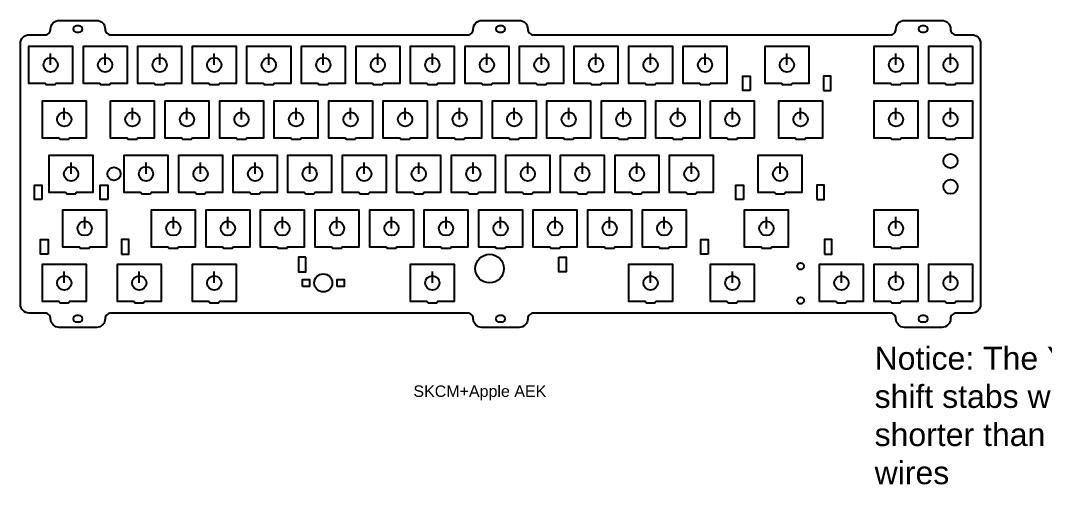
# Model space of a CAD drawing. Header units: millimetres. Extents: x 106 to 821, y 205 to 497.
# Drawn here: x 105.6 to 463.3, y 334.5 to 496.7 of the extents above; entities that cross this region are included whole.
import ezdxf

# ---------------------------------------------------------------- set-up
doc = ezdxf.new("R2010")
doc.units = ezdxf.units.MM
doc.layers.add('Cmts', color=3, linetype='Continuous')
doc.styles.get("Standard").update_dxf_attribs({"font": 'arial.ttf'})

msp = doc.modelspace()

# ---------------------------------------------------------------- linework, layer by layer
for p, q in [((116.09, 481.18), (116.09, 485.18)), ((135.14, 481.18), (135.14, 485.18)), ((154.19, 481.18), (154.19, 485.18)), ((173.24, 481.18), (173.24, 485.18)), ((192.29, 481.18), (192.29, 485.18)), ((211.34, 481.18), (211.34, 485.18)), ((230.39, 481.18), (230.39, 485.18)), ((249.44, 481.18), (249.44, 485.18)), ((268.49, 481.18), (268.49, 485.18)), ((287.54, 481.18), (287.54, 485.18)), ((306.59, 481.18), (306.59, 485.18)), ((325.64, 481.18), (325.64, 485.18)), ((344.69, 481.18), (344.69, 485.18)), ((411.37, 481.18), (411.37, 485.18)), ((430.42, 481.18), (430.42, 485.18)), ((120.86, 462.13), (120.86, 466.13)), ((144.67, 462.13), (144.67, 466.13)), ((163.72, 462.13), (163.72, 466.13)), ((182.77, 462.13), (182.77, 466.13)), ((201.82, 462.13), (201.82, 466.13)), ((220.87, 462.13), (220.87, 466.13)), ((239.92, 462.13), (239.92, 466.13)), ((258.97, 462.13), (258.97, 466.13)), ((278.02, 462.13), (278.02, 466.13)), ((297.07, 462.13), (297.07, 466.13)), ((316.12, 462.13), (316.12, 466.13)), ((335.17, 462.13), (335.17, 466.13)), ((354.22, 462.13), (354.22, 466.13)), ((411.37, 462.13), (411.37, 466.13)), ((430.42, 462.13), (430.42, 466.13)), ((149.43, 443.08), (149.43, 447.08)), ((168.48, 443.08), (168.48, 447.08)), ((187.53, 443.08), (187.53, 447.08)), ((206.58, 443.08), (206.58, 447.08)), ((225.63, 443.08), (225.63, 447.08)), ((244.68, 443.08), (244.68, 447.08)), ((263.73, 443.08), (263.73, 447.08)), ((282.78, 443.08), (282.78, 447.08)), ((301.83, 443.08), (301.83, 447.08)), ((320.88, 443.08), (320.88, 447.08)), ((339.93, 443.08), (339.93, 447.08)), ((370.89, 443.08), (370.89, 447.08)), ((158.96, 424.03), (158.96, 428.03)), ((178.01, 424.03), (178.01, 428.03)), ((197.06, 424.03), (197.06, 428.03)), ((216.11, 424.03), (216.11, 428.03)), ((235.16, 424.03), (235.16, 428.03)), ((254.21, 424.03), (254.21, 428.03)), ((273.26, 424.03), (273.26, 428.03)), ((292.31, 424.03), (292.31, 428.03)), ((311.36, 424.03), (311.36, 428.03)), ((330.41, 424.03), (330.41, 428.03)), ((411.37, 424.03), (411.37, 428.03)), ((392.32, 404.98), (392.32, 408.98)), ((411.37, 404.98), (411.37, 408.98)), ((430.42, 404.98), (430.42, 408.98))]:
    msp.add_line(p, q)
at = {"color": 3}
for p, q in [((373.27, 481.18), (373.27, 485.18)), ((378.03, 462.13), (378.03, 466.13)), ((123.24, 443.08), (123.24, 447.08)), ((370.89, 443.08), (370.89, 447.08)), ((128, 424.03), (128, 428.03)), ((366.12, 424.03), (366.12, 428.03)), ((120.86, 404.98), (120.86, 408.98)), ((147.05, 404.98), (147.05, 408.98)), ((173.24, 404.98), (173.24, 408.98)), ((249.44, 404.98), (249.44, 408.98)), ((325.64, 404.98), (325.64, 408.98)), ((354.22, 404.98), (354.22, 408.98))]:
    msp.add_line(p, q, dxfattribs=at)
for points in [[(108.57, 491.7), (114.09, 491.7, 0.414214), (116.09, 493.7), (116.09, 493.7, -0.414214), (119.09, 496.7), (132.14, 496.7, -0.414214), (135.14, 493.7), (135.14, 493.7, 0.414214), (137.14, 491.7), (261.73, 491.7, 0.414214), (263.73, 493.7), (263.73, 493.7, -0.414214), (266.73, 496.7), (279.78, 496.7, -0.414214), (282.78, 493.7), (282.78, 493.7, 0.414214), (284.78, 491.7), (409.37, 491.7, 0.414214), (411.37, 493.7), (411.37, 493.7, -0.414214), (414.37, 496.7), (427.42, 496.7, -0.414214), (430.42, 493.7), (430.42, 493.7, 0.414214), (432.42, 491.7), (437.94, 491.7, -0.414214), (440.94, 488.7), (440.94, 397.45, -0.414214), (437.94, 394.45), (432.42, 394.45, 0.414214), (430.42, 392.45), (430.42, 392.45, -0.414214), (427.42, 389.45), (414.37, 389.45, -0.414214), (411.37, 392.45, 0.414214), (409.37, 394.45), (284.78, 394.45, 0.414214), (282.78, 392.45), (282.78, 392.45, -0.414214), (279.78, 389.45), (266.73, 389.45, -0.414214), (263.73, 392.45), (263.73, 392.45, 0.414214), (261.73, 394.45), (137.14, 394.45, 0.414214), (135.14, 392.45), (135.14, 392.45, -0.414214), (132.14, 389.45), (119.09, 389.45, -0.414214), (116.09, 392.45), (116.09, 392.45, 0.414214), (114.09, 394.45), (108.57, 394.45, -0.414214), (105.57, 397.45), (105.57, 488.7, -0.414214)], [(126.12, 492.6, 1), (126.12, 494.8), (125.12, 494.8, 1), (125.12, 492.6)], [(273.76, 492.6, 1), (273.76, 494.8), (272.76, 494.8, 1), (272.76, 492.6)], [(421.39, 492.6, 1), (421.39, 494.8), (420.39, 494.8, 1), (420.39, 492.6)], [(123.86, 487.57), (123.86, 487.57), (108.36, 487.57), (108.36, 487.57), (108.36, 474.77), (108.36, 474.77), (114.11, 474.77, -0.414214), (114.36, 474.52), (114.36, 474.52, 0.414214), (114.61, 474.27), (117.61, 474.27, 0.414214), (117.86, 474.52), (117.86, 474.52, -0.414214), (118.11, 474.77), (123.86, 474.77), (123.86, 474.77)], [(142.91, 487.57), (142.91, 487.57), (127.41, 487.57), (127.41, 487.57), (127.41, 474.77), (127.41, 474.77), (133.16, 474.77, -0.414214), (133.41, 474.52), (133.41, 474.52, 0.414214), (133.66, 474.27), (136.66, 474.27, 0.414214), (136.91, 474.52), (136.91, 474.52, -0.414214), (137.16, 474.77), (142.91, 474.77), (142.91, 474.77)], [(161.96, 487.57), (161.96, 487.57), (146.46, 487.57), (146.46, 487.57), (146.46, 474.77), (146.46, 474.77), (152.21, 474.77, -0.414214), (152.46, 474.52), (152.46, 474.52, 0.414214), (152.71, 474.27), (155.71, 474.27, 0.414214), (155.96, 474.52), (155.96, 474.52, -0.414214), (156.21, 474.77), (161.96, 474.77), (161.96, 474.77)], [(181.01, 487.57), (181.01, 487.57), (165.51, 487.57), (165.51, 487.57), (165.51, 474.77), (165.51, 474.77), (171.26, 474.77, -0.414214), (171.51, 474.52), (171.51, 474.52, 0.414214), (171.76, 474.27), (174.76, 474.27, 0.414214), (175.01, 474.52), (175.01, 474.52, -0.414214), (175.26, 474.77), (181.01, 474.77), (181.01, 474.77)], [(200.06, 487.57), (200.06, 487.57), (184.56, 487.57), (184.56, 487.57), (184.56, 474.77), (184.56, 474.77), (190.31, 474.77, -0.414214), (190.56, 474.52), (190.56, 474.52, 0.414214), (190.81, 474.27), (193.81, 474.27, 0.414214), (194.06, 474.52), (194.06, 474.52, -0.414214), (194.31, 474.77), (200.06, 474.77), (200.06, 474.77)], [(219.11, 487.57), (219.11, 487.57), (203.61, 487.57), (203.61, 487.57), (203.61, 474.77), (203.61, 474.77), (209.36, 474.77, -0.414214), (209.61, 474.52), (209.61, 474.52, 0.414214), (209.86, 474.27), (212.86, 474.27, 0.414214), (213.11, 474.52), (213.11, 474.52, -0.414214), (213.36, 474.77), (219.11, 474.77), (219.11, 474.77)], [(238.16, 487.57), (238.16, 487.57), (222.66, 487.57), (222.66, 487.57), (222.66, 474.77), (222.66, 474.77), (228.41, 474.77, -0.414214), (228.66, 474.52), (228.66, 474.52, 0.414214), (228.91, 474.27), (231.91, 474.27, 0.414214), (232.16, 474.52), (232.16, 474.52, -0.414214), (232.41, 474.77), (238.16, 474.77), (238.16, 474.77)], [(257.21, 487.57), (257.21, 487.57), (241.71, 487.57), (241.71, 487.57), (241.71, 474.77), (241.71, 474.77), (247.46, 474.77, -0.414214), (247.71, 474.52), (247.71, 474.52, 0.414214), (247.96, 474.27), (250.96, 474.27, 0.414214), (251.21, 474.52), (251.21, 474.52, -0.414214), (251.46, 474.77), (257.21, 474.77), (257.21, 474.77)], [(276.26, 487.57), (276.26, 487.57), (260.76, 487.57), (260.76, 487.57), (260.76, 474.77), (260.76, 474.77), (266.51, 474.77, -0.414214), (266.76, 474.52), (266.76, 474.52, 0.414214), (267.01, 474.27), (270.01, 474.27, 0.414214), (270.26, 474.52), (270.26, 474.52, -0.414214), (270.51, 474.77), (276.26, 474.77), (276.26, 474.77)], [(295.31, 487.57), (295.31, 487.57), (279.81, 487.57), (279.81, 487.57), (279.81, 474.77), (279.81, 474.77), (285.56, 474.77, -0.414214), (285.81, 474.52), (285.81, 474.52, 0.414214), (286.06, 474.27), (289.06, 474.27, 0.414214), (289.31, 474.52), (289.31, 474.52, -0.414214), (289.56, 474.77), (295.31, 474.77), (295.31, 474.77)], [(314.36, 487.57), (314.36, 487.57), (298.86, 487.57), (298.86, 487.57), (298.86, 474.77), (298.86, 474.77), (304.61, 474.77, -0.414214), (304.86, 474.52), (304.86, 474.52, 0.414214), (305.11, 474.27), (308.11, 474.27, 0.414214), (308.36, 474.52), (308.36, 474.52, -0.414214), (308.61, 474.77), (314.36, 474.77), (314.36, 474.77)], [(333.41, 487.57), (333.41, 487.57), (317.91, 487.57), (317.91, 487.57), (317.91, 474.77), (317.91, 474.77), (323.66, 474.77, -0.414214), (323.91, 474.52), (323.91, 474.52, 0.414214), (324.16, 474.27), (327.16, 474.27, 0.414214), (327.41, 474.52), (327.41, 474.52, -0.414214), (327.66, 474.77), (333.41, 474.77), (333.41, 474.77)], [(352.46, 487.57), (352.46, 487.57), (336.96, 487.57), (336.96, 487.57), (336.96, 474.77), (336.96, 474.77), (342.71, 474.77, -0.414214), (342.96, 474.52), (342.96, 474.52, 0.414214), (343.21, 474.27), (346.21, 474.27, 0.414214), (346.46, 474.52), (346.46, 474.52, -0.414214), (346.71, 474.77), (352.46, 474.77), (352.46, 474.77)], [(381.03, 487.57), (381.03, 487.57), (365.53, 487.57), (365.53, 487.57), (365.53, 474.77), (365.53, 474.77), (371.28, 474.77, -0.414214), (371.53, 474.52), (371.53, 474.52, 0.414214), (371.78, 474.27), (374.78, 474.27, 0.414214), (375.03, 474.52), (375.03, 474.52, -0.414214), (375.28, 474.77), (381.03, 474.77), (381.03, 474.77)], [(419.13, 487.57), (419.13, 487.57), (403.63, 487.57), (403.63, 487.57), (403.63, 474.77), (403.63, 474.77), (409.38, 474.77, -0.414214), (409.63, 474.52), (409.63, 474.52, 0.414214), (409.88, 474.27), (412.88, 474.27, 0.414214), (413.13, 474.52), (413.13, 474.52, -0.414214), (413.38, 474.77), (419.13, 474.77), (419.13, 474.77)], [(438.18, 487.57), (438.18, 487.57), (422.68, 487.57), (422.68, 487.57), (422.68, 474.77), (422.68, 474.77), (428.43, 474.77, -0.414214), (428.68, 474.52), (428.68, 474.52, 0.414214), (428.93, 474.27), (431.93, 474.27, 0.414214), (432.18, 474.52), (432.18, 474.52, -0.414214), (432.43, 474.77), (438.18, 474.77), (438.18, 474.77)], [(128.62, 468.52), (128.62, 468.52), (113.12, 468.52), (113.12, 468.52), (113.12, 455.72), (113.12, 455.72), (118.87, 455.72, -0.414214), (119.12, 455.47), (119.12, 455.47, 0.414214), (119.37, 455.22), (122.37, 455.22, 0.414214), (122.62, 455.47), (122.62, 455.47, -0.414214), (122.87, 455.72), (128.62, 455.72), (128.62, 455.72)], [(152.43, 468.52), (152.43, 468.52), (136.93, 468.52), (136.93, 468.52), (136.93, 455.72), (136.93, 455.72), (142.68, 455.72, -0.414214), (142.93, 455.47), (142.93, 455.47, 0.414214), (143.18, 455.22), (146.18, 455.22, 0.414214), (146.43, 455.47), (146.43, 455.47, -0.414214), (146.68, 455.72), (152.43, 455.72), (152.43, 455.72)], [(171.48, 468.52), (171.48, 468.52), (155.98, 468.52), (155.98, 468.52), (155.98, 455.72), (155.98, 455.72), (161.73, 455.72, -0.414214), (161.98, 455.47), (161.98, 455.47, 0.414214), (162.23, 455.22), (165.23, 455.22, 0.414214), (165.48, 455.47), (165.48, 455.47, -0.414214), (165.73, 455.72), (171.48, 455.72), (171.48, 455.72)], [(190.53, 468.52), (190.53, 468.52), (175.03, 468.52), (175.03, 468.52), (175.03, 455.72), (175.03, 455.72), (180.78, 455.72, -0.414214), (181.03, 455.47), (181.03, 455.47, 0.414214), (181.28, 455.22), (184.28, 455.22, 0.414214), (184.53, 455.47), (184.53, 455.47, -0.414214), (184.78, 455.72), (190.53, 455.72), (190.53, 455.72)], [(209.58, 468.52), (209.58, 468.52), (194.08, 468.52), (194.08, 468.52), (194.08, 455.72), (194.08, 455.72), (199.83, 455.72, -0.414214), (200.08, 455.47), (200.08, 455.47, 0.414214), (200.33, 455.22), (203.33, 455.22, 0.414214), (203.58, 455.47), (203.58, 455.47, -0.414214), (203.83, 455.72), (209.58, 455.72), (209.58, 455.72)], [(228.63, 468.52), (228.63, 468.52), (213.13, 468.52), (213.13, 468.52), (213.13, 455.72), (213.13, 455.72), (218.88, 455.72, -0.414214), (219.13, 455.47), (219.13, 455.47, 0.414214), (219.38, 455.22), (222.38, 455.22, 0.414214), (222.63, 455.47), (222.63, 455.47, -0.414214), (222.88, 455.72), (228.63, 455.72), (228.63, 455.72)], [(247.68, 468.52), (247.68, 468.52), (232.18, 468.52), (232.18, 468.52), (232.18, 455.72), (232.18, 455.72), (237.93, 455.72, -0.414214), (238.18, 455.47), (238.18, 455.47, 0.414214), (238.43, 455.22), (241.43, 455.22, 0.414214), (241.68, 455.47), (241.68, 455.47, -0.414214), (241.93, 455.72), (247.68, 455.72), (247.68, 455.72)], [(266.73, 468.52), (266.73, 468.52), (251.23, 468.52), (251.23, 468.52), (251.23, 455.72), (251.23, 455.72), (256.98, 455.72, -0.414214), (257.23, 455.47), (257.23, 455.47, 0.414214), (257.48, 455.22), (260.48, 455.22, 0.414214), (260.73, 455.47), (260.73, 455.47, -0.414214), (260.98, 455.72), (266.73, 455.72), (266.73, 455.72)], [(285.78, 468.52), (285.78, 468.52), (270.28, 468.52), (270.28, 468.52), (270.28, 455.72), (270.28, 455.72), (276.03, 455.72, -0.414214), (276.28, 455.47), (276.28, 455.47, 0.414214), (276.53, 455.22), (279.53, 455.22, 0.414214), (279.78, 455.47), (279.78, 455.47, -0.414214), (280.03, 455.72), (285.78, 455.72), (285.78, 455.72)], [(304.83, 468.52), (304.83, 468.52), (289.33, 468.52), (289.33, 468.52), (289.33, 455.72), (289.33, 455.72), (295.08, 455.72, -0.414214), (295.33, 455.47), (295.33, 455.47, 0.414214), (295.58, 455.22), (298.58, 455.22, 0.414214), (298.83, 455.47), (298.83, 455.47, -0.414214), (299.08, 455.72), (304.83, 455.72), (304.83, 455.72)], [(323.88, 468.52), (323.88, 468.52), (308.38, 468.52), (308.38, 468.52), (308.38, 455.72), (308.38, 455.72), (314.13, 455.72, -0.414214), (314.38, 455.47), (314.38, 455.47, 0.414214), (314.63, 455.22), (317.63, 455.22, 0.414214), (317.88, 455.47), (317.88, 455.47, -0.414214), (318.13, 455.72), (323.88, 455.72), (323.88, 455.72)], [(342.93, 468.52), (342.93, 468.52), (327.43, 468.52), (327.43, 468.52), (327.43, 455.72), (327.43, 455.72), (333.18, 455.72, -0.414214), (333.43, 455.47), (333.43, 455.47, 0.414214), (333.68, 455.22), (336.68, 455.22, 0.414214), (336.93, 455.47), (336.93, 455.47, -0.414214), (337.18, 455.72), (342.93, 455.72), (342.93, 455.72)], [(361.98, 468.52), (361.98, 468.52), (346.48, 468.52), (346.48, 468.52), (346.48, 455.72), (346.48, 455.72), (352.23, 455.72, -0.414214), (352.48, 455.47), (352.48, 455.47, 0.414214), (352.73, 455.22), (355.73, 455.22, 0.414214), (355.98, 455.47), (355.98, 455.47, -0.414214), (356.23, 455.72), (361.98, 455.72), (361.98, 455.72)], [(361.98, 468.52), (361.98, 468.52), (346.48, 468.52), (346.48, 468.52), (346.48, 455.72), (346.48, 455.72), (352.23, 455.72, -0.414214), (352.48, 455.47), (352.48, 455.47, 0.414214), (352.73, 455.22), (355.73, 455.22, 0.414214), (355.98, 455.47), (355.98, 455.47, -0.414214), (356.23, 455.72), (361.98, 455.72), (361.98, 455.72)], [(385.79, 468.52), (385.79, 468.52), (370.29, 468.52), (370.29, 468.52), (370.29, 455.72), (370.29, 455.72), (376.04, 455.72, -0.414214), (376.29, 455.47), (376.29, 455.47, 0.414214), (376.54, 455.22), (379.54, 455.22, 0.414214), (379.79, 455.47), (379.79, 455.47, -0.414214), (380.04, 455.72), (385.79, 455.72), (385.79, 455.72)], [(419.13, 468.52), (419.13, 468.52), (403.63, 468.52), (403.63, 468.52), (403.63, 455.72), (403.63, 455.72), (409.38, 455.72, -0.414214), (409.63, 455.47), (409.63, 455.47, 0.414214), (409.88, 455.22), (412.88, 455.22, 0.414214), (413.13, 455.47), (413.13, 455.47, -0.414214), (413.38, 455.72), (419.13, 455.72), (419.13, 455.72)], [(438.18, 468.52), (438.18, 468.52), (422.68, 468.52), (422.68, 468.52), (422.68, 455.72), (422.68, 455.72), (428.43, 455.72, -0.414214), (428.68, 455.47), (428.68, 455.47, 0.414214), (428.93, 455.22), (431.93, 455.22, 0.414214), (432.18, 455.47), (432.18, 455.47, -0.414214), (432.43, 455.72), (438.18, 455.72), (438.18, 455.72)], [(131, 449.47), (131, 449.47), (115.5, 449.47), (115.5, 449.47), (115.5, 436.67), (115.5, 436.67), (121.25, 436.67, -0.414214), (121.5, 436.42), (121.5, 436.42, 0.414214), (121.75, 436.17), (124.75, 436.17, 0.414214), (125, 436.42), (125, 436.42, -0.414214), (125.25, 436.67), (131, 436.67), (131, 436.67)], [(157.19, 449.47), (157.19, 449.47), (141.69, 449.47), (141.69, 449.47), (141.69, 436.67), (141.69, 436.67), (147.44, 436.67, -0.414214), (147.69, 436.42), (147.69, 436.42, 0.414214), (147.94, 436.17), (150.94, 436.17, 0.414214), (151.19, 436.42), (151.19, 436.42, -0.414214), (151.44, 436.67), (157.19, 436.67), (157.19, 436.67)], [(176.24, 449.47), (176.24, 449.47), (160.74, 449.47), (160.74, 449.47), (160.74, 436.67), (160.74, 436.67), (166.49, 436.67, -0.414214), (166.74, 436.42), (166.74, 436.42, 0.414214), (166.99, 436.17), (169.99, 436.17, 0.414214), (170.24, 436.42), (170.24, 436.42, -0.414214), (170.49, 436.67), (176.24, 436.67), (176.24, 436.67)], [(195.29, 449.47), (195.29, 449.47), (179.79, 449.47), (179.79, 449.47), (179.79, 436.67), (179.79, 436.67), (185.54, 436.67, -0.414214), (185.79, 436.42), (185.79, 436.42, 0.414214), (186.04, 436.17), (189.04, 436.17, 0.414214), (189.29, 436.42), (189.29, 436.42, -0.414214), (189.54, 436.67), (195.29, 436.67), (195.29, 436.67)], [(214.34, 449.47), (214.34, 449.47), (198.84, 449.47), (198.84, 449.47), (198.84, 436.67), (198.84, 436.67), (204.59, 436.67, -0.414214), (204.84, 436.42), (204.84, 436.42, 0.414214), (205.09, 436.17), (208.09, 436.17, 0.414214), (208.34, 436.42), (208.34, 436.42, -0.414214), (208.59, 436.67), (214.34, 436.67), (214.34, 436.67)], [(233.39, 449.47), (233.39, 449.47), (217.89, 449.47), (217.89, 449.47), (217.89, 436.67), (217.89, 436.67), (223.64, 436.67, -0.414214), (223.89, 436.42), (223.89, 436.42, 0.414214), (224.14, 436.17), (227.14, 436.17, 0.414214), (227.39, 436.42), (227.39, 436.42, -0.414214), (227.64, 436.67), (233.39, 436.67), (233.39, 436.67)], [(252.44, 449.47), (252.44, 449.47), (236.94, 449.47), (236.94, 449.47), (236.94, 436.67), (236.94, 436.67), (242.69, 436.67, -0.414214), (242.94, 436.42), (242.94, 436.42, 0.414214), (243.19, 436.17), (246.19, 436.17, 0.414214), (246.44, 436.42), (246.44, 436.42, -0.414214), (246.69, 436.67), (252.44, 436.67), (252.44, 436.67)], [(271.49, 449.47), (271.49, 449.47), (255.99, 449.47), (255.99, 449.47), (255.99, 436.67), (255.99, 436.67), (261.74, 436.67, -0.414214), (261.99, 436.42), (261.99, 436.42, 0.414214), (262.24, 436.17), (265.24, 436.17, 0.414214), (265.49, 436.42), (265.49, 436.42, -0.414214), (265.74, 436.67), (271.49, 436.67), (271.49, 436.67)], [(290.54, 449.47), (290.54, 449.47), (275.04, 449.47), (275.04, 449.47), (275.04, 436.67), (275.04, 436.67), (280.79, 436.67, -0.414214), (281.04, 436.42), (281.04, 436.42, 0.414214), (281.29, 436.17), (284.29, 436.17, 0.414214), (284.54, 436.42), (284.54, 436.42, -0.414214), (284.79, 436.67), (290.54, 436.67), (290.54, 436.67)], [(309.59, 449.47), (309.59, 449.47), (294.09, 449.47), (294.09, 449.47), (294.09, 436.67), (294.09, 436.67), (299.84, 436.67, -0.414214), (300.09, 436.42), (300.09, 436.42, 0.414214), (300.34, 436.17), (303.34, 436.17, 0.414214), (303.59, 436.42), (303.59, 436.42, -0.414214), (303.84, 436.67), (309.59, 436.67), (309.59, 436.67)], [(328.64, 449.47), (328.64, 449.47), (313.14, 449.47), (313.14, 449.47), (313.14, 436.67), (313.14, 436.67), (318.89, 436.67, -0.414214), (319.14, 436.42), (319.14, 436.42, 0.414214), (319.39, 436.17), (322.39, 436.17, 0.414214), (322.64, 436.42), (322.64, 436.42, -0.414214), (322.89, 436.67), (328.64, 436.67), (328.64, 436.67)], [(347.69, 449.47), (347.69, 449.47), (332.19, 449.47), (332.19, 449.47), (332.19, 436.67), (332.19, 436.67), (337.94, 436.67, -0.414214), (338.19, 436.42), (338.19, 436.42, 0.414214), (338.44, 436.17), (341.44, 436.17, 0.414214), (341.69, 436.42), (341.69, 436.42, -0.414214), (341.94, 436.67), (347.69, 436.67), (347.69, 436.67)], [(378.65, 449.47), (378.65, 449.47), (363.15, 449.47), (363.15, 449.47), (363.15, 436.67), (363.15, 436.67), (368.9, 436.67, -0.414214), (369.15, 436.42), (369.15, 436.42, 0.414214), (369.4, 436.17), (372.4, 436.17, 0.414214), (372.65, 436.42), (372.65, 436.42, -0.414214), (372.9, 436.67), (378.65, 436.67), (378.65, 436.67)], [(135.76, 430.42), (135.76, 430.42), (120.26, 430.42), (120.26, 430.42), (120.26, 417.62), (120.26, 417.62), (126.01, 417.62, -0.414214), (126.26, 417.37), (126.26, 417.37, 0.414214), (126.51, 417.12), (129.51, 417.12, 0.414214), (129.76, 417.37), (129.76, 417.37, -0.414214), (130.01, 417.62), (135.76, 417.62), (135.76, 417.62)], [(166.72, 430.42), (166.72, 430.42), (151.22, 430.42), (151.22, 430.42), (151.22, 417.62), (151.22, 417.62), (156.97, 417.62, -0.414214), (157.22, 417.37), (157.22, 417.37, 0.414214), (157.47, 417.12), (160.47, 417.12, 0.414214), (160.72, 417.37), (160.72, 417.37, -0.414214), (160.97, 417.62), (166.72, 417.62), (166.72, 417.62)], [(185.77, 430.42), (185.77, 430.42), (170.27, 430.42), (170.27, 430.42), (170.27, 417.62), (170.27, 417.62), (176.02, 417.62, -0.414214), (176.27, 417.37), (176.27, 417.37, 0.414214), (176.52, 417.12), (179.52, 417.12, 0.414214), (179.77, 417.37), (179.77, 417.37, -0.414214), (180.02, 417.62), (185.77, 417.62), (185.77, 417.62)], [(204.82, 430.42), (204.82, 430.42), (189.32, 430.42), (189.32, 430.42), (189.32, 417.62), (189.32, 417.62), (195.07, 417.62, -0.414214), (195.32, 417.37), (195.32, 417.37, 0.414214), (195.57, 417.12), (198.57, 417.12, 0.414214), (198.82, 417.37), (198.82, 417.37, -0.414214), (199.07, 417.62), (204.82, 417.62), (204.82, 417.62)], [(223.87, 430.42), (223.87, 430.42), (208.37, 430.42), (208.37, 430.42), (208.37, 417.62), (208.37, 417.62), (214.12, 417.62, -0.414214), (214.37, 417.37), (214.37, 417.37, 0.414214), (214.62, 417.12), (217.62, 417.12, 0.414214), (217.87, 417.37), (217.87, 417.37, -0.414214), (218.12, 417.62), (223.87, 417.62), (223.87, 417.62)], [(242.92, 430.42), (242.92, 430.42), (227.42, 430.42), (227.42, 430.42), (227.42, 417.62), (227.42, 417.62), (233.17, 417.62, -0.414214), (233.42, 417.37), (233.42, 417.37, 0.414214), (233.67, 417.12), (236.67, 417.12, 0.414214), (236.92, 417.37), (236.92, 417.37, -0.414214), (237.17, 417.62), (242.92, 417.62), (242.92, 417.62)], [(261.97, 430.42), (261.97, 430.42), (246.47, 430.42), (246.47, 430.42), (246.47, 417.62), (246.47, 417.62), (252.22, 417.62, -0.414214), (252.47, 417.37), (252.47, 417.37, 0.414214), (252.72, 417.12), (255.72, 417.12, 0.414214), (255.97, 417.37), (255.97, 417.37, -0.414214), (256.22, 417.62), (261.97, 417.62), (261.97, 417.62)], [(281.02, 430.42), (281.02, 430.42), (265.52, 430.42), (265.52, 430.42), (265.52, 417.62), (265.52, 417.62), (271.27, 417.62, -0.414214), (271.52, 417.37), (271.52, 417.37, 0.414214), (271.77, 417.12), (274.77, 417.12, 0.414214), (275.02, 417.37), (275.02, 417.37, -0.414214), (275.27, 417.62), (281.02, 417.62), (281.02, 417.62)], [(300.07, 430.42), (300.07, 430.42), (284.57, 430.42), (284.57, 430.42), (284.57, 417.62), (284.57, 417.62), (290.32, 417.62, -0.414214), (290.57, 417.37), (290.57, 417.37, 0.414214), (290.82, 417.12), (293.82, 417.12, 0.414214), (294.07, 417.37), (294.07, 417.37, -0.414214), (294.32, 417.62), (300.07, 417.62), (300.07, 417.62)], [(319.12, 430.42), (319.12, 430.42), (303.62, 430.42), (303.62, 430.42), (303.62, 417.62), (303.62, 417.62), (309.37, 417.62, -0.414214), (309.62, 417.37), (309.62, 417.37, 0.414214), (309.87, 417.12), (312.87, 417.12, 0.414214), (313.12, 417.37), (313.12, 417.37, -0.414214), (313.37, 417.62), (319.12, 417.62), (319.12, 417.62)], [(338.17, 430.42), (338.17, 430.42), (322.67, 430.42), (322.67, 430.42), (322.67, 417.62), (322.67, 417.62), (328.42, 417.62, -0.414214), (328.67, 417.37), (328.67, 417.37, 0.414214), (328.92, 417.12), (331.92, 417.12, 0.414214), (332.17, 417.37), (332.17, 417.37, -0.414214), (332.42, 417.62), (338.17, 417.62), (338.17, 417.62)], [(373.89, 430.42), (373.89, 430.42), (358.39, 430.42), (358.39, 430.42), (358.39, 417.62), (358.39, 417.62), (364.14, 417.62, -0.414214), (364.39, 417.37), (364.39, 417.37, 0.414214), (364.64, 417.12), (367.64, 417.12, 0.414214), (367.89, 417.37), (367.89, 417.37, -0.414214), (368.14, 417.62), (373.89, 417.62), (373.89, 417.62)], [(419.13, 430.42), (419.13, 430.42), (403.63, 430.42), (403.63, 430.42), (403.63, 417.62), (403.63, 417.62), (409.38, 417.62, -0.414214), (409.63, 417.37), (409.63, 417.37, 0.414214), (409.88, 417.12), (412.88, 417.12, 0.414214), (413.13, 417.37), (413.13, 417.37, -0.414214), (413.38, 417.62), (419.13, 417.62), (419.13, 417.62)], [(128.62, 411.37), (128.62, 411.37), (113.12, 411.37), (113.12, 411.37), (113.12, 398.57), (113.12, 398.57), (118.87, 398.57, -0.414214), (119.12, 398.32), (119.12, 398.32, 0.414214), (119.37, 398.07), (122.37, 398.07, 0.414214), (122.62, 398.32), (122.62, 398.32, -0.414214), (122.87, 398.57), (128.62, 398.57), (128.62, 398.57)], [(154.81, 411.37), (154.81, 411.37), (139.31, 411.37), (139.31, 411.37), (139.31, 398.57), (139.31, 398.57), (145.06, 398.57, -0.414214), (145.31, 398.32), (145.31, 398.32, 0.414214), (145.56, 398.07), (148.56, 398.07, 0.414214), (148.81, 398.32), (148.81, 398.32, -0.414214), (149.06, 398.57), (154.81, 398.57), (154.81, 398.57)], [(181.01, 411.37), (181.01, 411.37), (165.51, 411.37), (165.51, 411.37), (165.51, 398.57), (165.51, 398.57), (171.26, 398.57, -0.414214), (171.51, 398.32), (171.51, 398.32, 0.414214), (171.76, 398.07), (174.76, 398.07, 0.414214), (175.01, 398.32), (175.01, 398.32, -0.414214), (175.26, 398.57), (181.01, 398.57), (181.01, 398.57)], [(257.21, 411.37), (257.21, 411.37), (241.71, 411.37), (241.71, 411.37), (241.71, 398.57), (241.71, 398.57), (247.46, 398.57, -0.414214), (247.71, 398.32), (247.71, 398.32, 0.414214), (247.96, 398.07), (250.96, 398.07, 0.414214), (251.21, 398.32), (251.21, 398.32, -0.414214), (251.46, 398.57), (257.21, 398.57), (257.21, 398.57)], [(333.41, 411.37), (333.41, 411.37), (317.91, 411.37), (317.91, 411.37), (317.91, 398.57), (317.91, 398.57), (323.66, 398.57, -0.414214), (323.91, 398.32), (323.91, 398.32, 0.414214), (324.16, 398.07), (327.16, 398.07, 0.414214), (327.41, 398.32), (327.41, 398.32, -0.414214), (327.66, 398.57), (333.41, 398.57), (333.41, 398.57)], [(361.98, 411.37), (361.98, 411.37), (346.48, 411.37), (346.48, 411.37), (346.48, 398.57), (346.48, 398.57), (352.23, 398.57, -0.414214), (352.48, 398.32), (352.48, 398.32, 0.414214), (352.73, 398.07), (355.73, 398.07, 0.414214), (355.98, 398.32), (355.98, 398.32, -0.414214), (356.23, 398.57), (361.98, 398.57), (361.98, 398.57)], [(400.08, 411.37), (400.08, 411.37), (384.58, 411.37), (384.58, 411.37), (384.58, 398.57), (384.58, 398.57), (390.33, 398.57, -0.414214), (390.58, 398.32), (390.58, 398.32, 0.414214), (390.83, 398.07), (393.83, 398.07, 0.414214), (394.08, 398.32), (394.08, 398.32, -0.414214), (394.33, 398.57), (400.08, 398.57), (400.08, 398.57)], [(419.13, 411.37), (419.13, 411.37), (403.63, 411.37), (403.63, 411.37), (403.63, 398.57), (403.63, 398.57), (409.38, 398.57, -0.414214), (409.63, 398.32), (409.63, 398.32, 0.414214), (409.88, 398.07), (412.88, 398.07, 0.414214), (413.13, 398.32), (413.13, 398.32, -0.414214), (413.38, 398.57), (419.13, 398.57), (419.13, 398.57)], [(438.18, 411.37), (438.18, 411.37), (422.68, 411.37), (422.68, 411.37), (422.68, 398.57), (422.68, 398.57), (428.43, 398.57, -0.414214), (428.68, 398.32), (428.68, 398.32, 0.414214), (428.93, 398.07), (431.93, 398.07, 0.414214), (432.18, 398.32), (432.18, 398.32, -0.414214), (432.43, 398.57), (438.18, 398.57), (438.18, 398.57)], [(126.12, 391.35, 1), (126.12, 393.55), (125.12, 393.55, 1), (125.12, 391.35)], [(273.76, 391.35, 1), (273.76, 393.55), (272.76, 393.55, 1), (272.76, 391.35)], [(421.39, 391.35, 1), (421.39, 393.55), (420.39, 393.55, 1), (420.39, 391.35)]]:
    msp.add_lwpolyline(points, format="xyb", close=True)
for points in [[(360.47, 472.18), (357.87, 472.18), (357.87, 477.28), (360.47, 477.28)], [(386.07, 472.18), (388.67, 472.18), (388.67, 477.28), (386.07, 477.28)], [(113.04, 434.08), (110.44, 434.08), (110.44, 439.18), (113.04, 439.18)], [(136.04, 434.08), (133.44, 434.08), (133.44, 439.18), (136.04, 439.18)], [(358.09, 434.08), (355.49, 434.08), (355.49, 439.18), (358.09, 439.18)], [(383.69, 434.08), (386.29, 434.08), (386.29, 439.18), (383.69, 439.18)], [(115.2, 415.03), (112.6, 415.03), (112.6, 420.13), (115.2, 420.13)], [(140.8, 415.03), (143.4, 415.03), (143.4, 420.13), (140.8, 420.13)], [(345.82, 415.03), (343.22, 415.03), (343.22, 420.13), (345.82, 420.13)], [(386.42, 415.03), (389.02, 415.03), (389.02, 420.13), (386.42, 420.13)], [(205.29, 413.98), (202.69, 413.98), (202.69, 408.88), (205.29, 408.88)], [(293.59, 413.98), (296.19, 413.98), (296.19, 408.88), (293.59, 408.88)], [(204.09, 403.78), (204.09, 406.18), (206.49, 406.18), (206.49, 403.78)], [(216.19, 403.78), (216.19, 406.18), (218.59, 406.18), (218.59, 403.78)]]:
    msp.add_lwpolyline(points, close=True)
for centre, radius in [((116.09, 481.18), 2.5), ((135.14, 481.18), 2.5), ((154.19, 481.18), 2.5), ((173.24, 481.18), 2.5), ((192.29, 481.18), 2.5), ((211.34, 481.18), 2.5), ((230.39, 481.18), 2.5), ((249.44, 481.18), 2.5), ((268.49, 481.18), 2.5), ((287.54, 481.18), 2.5), ((306.59, 481.18), 2.5), ((325.64, 481.18), 2.5), ((344.69, 481.18), 2.5), ((411.37, 481.18), 2.5), ((430.42, 481.18), 2.5), ((120.86, 462.13), 2.5), ((144.67, 462.13), 2.5), ((163.72, 462.13), 2.5), ((182.77, 462.13), 2.5), ((201.82, 462.13), 2.5), ((220.87, 462.13), 2.5), ((239.92, 462.13), 2.5), ((258.97, 462.13), 2.5), ((278.02, 462.13), 2.5), ((297.07, 462.13), 2.5), ((316.12, 462.13), 2.5), ((335.17, 462.13), 2.5), ((354.22, 462.13), 2.5), ((411.37, 462.13), 2.5), ((430.42, 462.13), 2.5), ((430.42, 447.58), 2.5), ((138.24, 443.08), 2.3), ((149.43, 443.08), 2.5), ((168.48, 443.08), 2.5), ((187.53, 443.08), 2.5), ((206.58, 443.08), 2.5), ((225.63, 443.08), 2.5), ((244.68, 443.08), 2.5), ((263.73, 443.08), 2.5), ((282.78, 443.08), 2.5), ((301.83, 443.08), 2.5), ((320.88, 443.08), 2.5), ((339.93, 443.08), 2.5), ((370.89, 443.08), 2.5), ((430.42, 438.58), 2.5), ((158.96, 424.03), 2.5), ((178.01, 424.03), 2.5), ((197.06, 424.03), 2.5), ((216.11, 424.03), 2.5), ((235.16, 424.03), 2.5), ((254.21, 424.03), 2.5), ((273.26, 424.03), 2.5), ((292.31, 424.03), 2.5), ((311.36, 424.03), 2.5), ((330.41, 424.03), 2.5), ((411.37, 424.03), 2.5), ((269.44, 409.98), 5), ((269.44, 409.98), 5), ((378.03, 410.83), 1.2), ((211.34, 404.98), 3.15), ((392.32, 404.98), 2.5), ((411.37, 404.98), 2.5), ((430.42, 404.98), 2.5), ((378.03, 398.83), 1.2)]:
    msp.add_circle(centre, radius)
for centre in [(373.27, 481.18), (378.03, 462.13), (123.24, 443.08), (370.89, 443.08), (128, 424.03), (366.12, 424.03), (120.86, 404.98), (147.05, 404.98), (173.24, 404.98), (249.44, 404.98), (325.64, 404.98), (354.22, 404.98)]:
    msp.add_circle(centre, 2.5, dxfattribs=at)

# ---------------------------------------------------------------- texts
at = {"layer": 'Cmts', "attachment_point": 1}
for s, insert, char_height in [('Notice: The Yan-Tai 2.75u shift stabs wire is a bit shorter than Alps 2.75u wires', (403.91, 382.65), 8), ('SKCM+Apple AEK', (242.81, 369.15), 4)]:
    msp.add_mtext_dynamic_manual_height_columns(s, width=138.7694, gutter_width=12.5, heights=[0], dxfattribs=dict(at, insert=insert, char_height=char_height))

doc.saveas('drawing.dxf')
